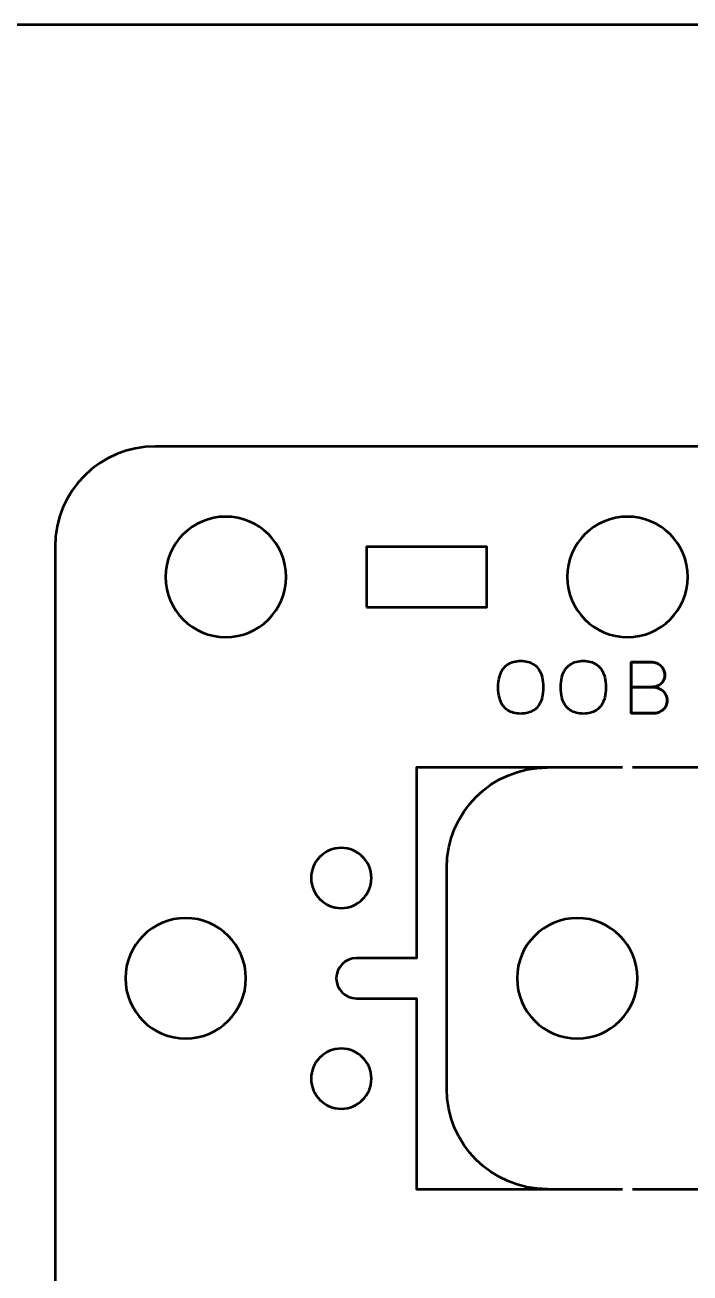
# Model space of a CAD drawing. Header units: centimetres. Extents: x -21 to 0, y -29.7 to 0.
# Drawn here: x -12.5 to -9.19, y -6.22 to 0 of the extents above; entities that cross this region are included whole.
import ezdxf

# ---------------------------------------------------------------- set-up
doc = ezdxf.new("R2010")
doc.units = ezdxf.units.CM
doc.header["$MEASUREMENT"] = 0
doc.layers.add('Layer 1', color=7, linetype='Continuous')

msp = doc.modelspace()

# ---------------------------------------------------------------- linework, layer by layer
at = {"layer": 'Layer 1', "color": 22, "lineweight": 53}
msp.add_open_spline([(-21.00003, -29.19995), (-21.00003, -29.19995), (-21.00003, -0.49992), (-21.00003, -0.49992), (-21.00003, -0.49992), (-21.00003, -0.22295), (-20.77694, 0.00004), (-20.49994, 0.00004), (-20.49994, 0.00004), (-20.49994, 0.00004), (-0.50008, 0.00004), (-0.50008, 0.00004), (-0.50008, 0.00004), (-0.22294, 0.00004), (0.00002, -0.22295), (0.00002, -0.49992), (0.00002, -0.49992), (0.00002, -0.49992), (0.00002, -29.19995), (0.00002, -29.19995), (0.00002, -29.19995), (0.00002, -29.47695), (-0.22294, -29.70004), (-0.50008, -29.70004), (-0.50008, -29.70004), (-0.50008, -29.70004), (-20.49994, -29.70004), (-20.49994, -29.70004), (-20.49994, -29.70004), (-20.77694, -29.70004), (-21.00003, -29.47695), (-21.00003, -29.19995)], degree=3, knots=[0, 0, 0, 0, 0.125, 0.125, 0.125, 0.125, 0.25, 0.25, 0.25, 0.25, 0.375, 0.375, 0.375, 0.375, 0.5, 0.5, 0.5, 0.5, 0.625, 0.625, 0.625, 0.625, 0.75, 0.75, 0.75, 0.75, 0.875, 0.875, 0.875, 0.875, 1, 1, 1, 1], dxfattribs=at)
at = {"layer": 'Layer 1', "color": 2, "lineweight": 53}
msp.add_open_spline([(-5.1501, -2.09998), (-4.8731, -2.09998), (-4.65, -2.32307), (-4.65, -2.60007), (-4.65, -2.60007), (-4.65, -2.60007), (-4.65, -6.89993), (-4.65, -6.89993), (-4.65, -6.89993), (-4.65, -7.17706), (-4.8731, -7.40002), (-5.1501, -7.40002), (-5.1501, -7.40002), (-7.91669, -7.40002), (-9.08331, -7.40002), (-11.8499, -7.40002), (-11.8499, -7.40002), (-12.1269, -7.40002), (-12.35, -7.17693), (-12.35, -6.89993), (-12.35, -6.89993), (-12.35, -6.89993), (-12.35, -2.60007), (-12.35, -2.60007), (-12.35, -2.60007), (-12.35, -2.32294), (-12.1269, -2.09998), (-11.8499, -2.09998), (-11.8499, -2.09998), (-9.08331, -2.09998), (-7.91669, -2.09998), (-5.1501, -2.09998)], degree=3, knots=[0, 0, 0, 0, 0.125, 0.125, 0.125, 0.125, 0.25, 0.25, 0.25, 0.25, 0.375, 0.375, 0.375, 0.375, 0.5, 0.5, 0.5, 0.5, 0.625, 0.625, 0.625, 0.625, 0.75, 0.75, 0.75, 0.75, 0.875, 0.875, 0.875, 0.875, 1, 1, 1, 1], dxfattribs=at)
at = {"layer": 'Layer 1', "lineweight": 53}
for points in [[(-11.49997, -2.45001), (-11.3342, -2.45001), (-11.19997, -2.58433), (-11.19997, -2.75), (-11.19997, -2.75), (-11.19997, -2.91563), (-11.3342, -3.05), (-11.49997, -3.05), (-11.49997, -3.05), (-11.66563, -3.05), (-11.79997, -2.91563), (-11.79997, -2.75), (-11.79997, -2.75), (-11.79997, -2.58433), (-11.66563, -2.45001), (-11.49997, -2.45001)], [(-9.49991, -2.45001), (-9.33428, -2.45001), (-9.1999, -2.58433), (-9.1999, -2.75), (-9.1999, -2.75), (-9.1999, -2.91563), (-9.33428, -3.05), (-9.49991, -3.05), (-9.49991, -3.05), (-9.66568, -3.05), (-9.79991, -2.91563), (-9.79991, -2.75), (-9.79991, -2.75), (-9.79991, -2.58433), (-9.66568, -2.45001), (-9.49991, -2.45001)], [(-10.79995, -2.90007), (-10.79995, -2.90007), (-10.79995, -2.60007), (-10.79995, -2.60007), (-10.79995, -2.60007), (-10.79995, -2.60007), (-10.19996, -2.60007), (-10.19996, -2.60007), (-10.19996, -2.60007), (-10.19996, -2.60007), (-10.19996, -2.90007), (-10.19996, -2.90007), (-10.19996, -2.90007), (-10.19996, -2.90007), (-10.79995, -2.90007), (-10.79995, -2.90007)], [(-11.69997, -4.45001), (-11.5342, -4.45001), (-11.39997, -4.58433), (-11.39997, -4.75), (-11.39997, -4.75), (-11.39997, -4.91563), (-11.5342, -5.05), (-11.69997, -5.05), (-11.69997, -5.05), (-11.86563, -5.05), (-11.99997, -4.91563), (-11.99997, -4.75), (-11.99997, -4.75), (-11.99997, -4.58433), (-11.86563, -4.45001), (-11.69997, -4.45001)]]:
    msp.add_open_spline(points, degree=3, knots=[0, 0, 0, 0, 0.25, 0.25, 0.25, 0.25, 0.5, 0.5, 0.5, 0.5, 0.75, 0.75, 0.75, 0.75, 1, 1, 1, 1], dxfattribs=at)
at = {"layer": 'Layer 1', "color": 30, "lineweight": 53}
for points, knots in [([(-10.03142, -3.4316), (-10.01901, -3.43166), (-10.00725, -3.43019), (-9.99602, -3.4273), (-9.99602, -3.4273), (-9.98485, -3.42436), (-9.97462, -3.41978), (-9.96527, -3.41343), (-9.96527, -3.41343), (-9.95592, -3.40714), (-9.94781, -3.39885), (-9.94093, -3.38862), (-9.94093, -3.38862), (-9.93405, -3.37839), (-9.92876, -3.36598), (-9.92499, -3.3514), (-9.92499, -3.3514), (-9.92117, -3.33682), (-9.91929, -3.31982), (-9.91923, -3.30036), (-9.91923, -3.30036), (-9.91929, -3.2809), (-9.92117, -3.26391), (-9.92499, -3.24927), (-9.92499, -3.24927), (-9.92876, -3.23463), (-9.93405, -3.22216), (-9.94093, -3.21187), (-9.94093, -3.21187), (-9.94781, -3.20158), (-9.95592, -3.19323), (-9.96527, -3.18683), (-9.96527, -3.18683), (-9.97462, -3.18042), (-9.98485, -3.17577), (-9.99602, -3.17277), (-9.99602, -3.17277), (-10.00725, -3.16983), (-10.01901, -3.16836), (-10.03142, -3.16842), (-10.03142, -3.16842), (-10.04382, -3.16836), (-10.05558, -3.16983), (-10.06681, -3.17277), (-10.06681, -3.17277), (-10.07798, -3.17577), (-10.08821, -3.18042), (-10.09756, -3.18683), (-10.09756, -3.18683), (-10.10691, -3.19323), (-10.11502, -3.20158), (-10.1219, -3.21187), (-10.1219, -3.21187), (-10.12878, -3.22216), (-10.13407, -3.23463), (-10.13784, -3.24927), (-10.13784, -3.24927), (-10.14166, -3.26391), (-10.14354, -3.2809), (-10.1436, -3.30036), (-10.1436, -3.30036), (-10.14354, -3.31982), (-10.14166, -3.33682), (-10.13784, -3.3514), (-10.13784, -3.3514), (-10.13407, -3.36598), (-10.12878, -3.37839), (-10.1219, -3.38862), (-10.1219, -3.38862), (-10.11502, -3.39885), (-10.10691, -3.40714), (-10.09756, -3.41343), (-10.09756, -3.41343), (-10.08821, -3.41978), (-10.07798, -3.42436), (-10.06681, -3.4273), (-10.06681, -3.4273), (-10.05558, -3.43019), (-10.04382, -3.43166), (-10.03142, -3.4316)], [0, 0, 0, 0, 0.05, 0.05, 0.05, 0.05, 0.1, 0.1, 0.1, 0.1, 0.15, 0.15, 0.15, 0.15, 0.2, 0.2, 0.2, 0.2, 0.25, 0.25, 0.25, 0.25, 0.3, 0.3, 0.3, 0.3, 0.35, 0.35, 0.35, 0.35, 0.4, 0.4, 0.4, 0.4, 0.45, 0.45, 0.45, 0.45, 0.5, 0.5, 0.5, 0.5, 0.55, 0.55, 0.55, 0.55, 0.6, 0.6, 0.6, 0.6, 0.65, 0.65, 0.65, 0.65, 0.7, 0.7, 0.7, 0.7, 0.75, 0.75, 0.75, 0.75, 0.8, 0.8, 0.8, 0.8, 0.85, 0.85, 0.85, 0.85, 0.9, 0.9, 0.9, 0.9, 0.95, 0.95, 0.95, 0.95, 1, 1, 1, 1]), ([(-10.03142, -3.4316), (-10.01901, -3.43166), (-10.00725, -3.43019), (-9.99602, -3.4273), (-9.99602, -3.4273), (-9.98485, -3.42436), (-9.97462, -3.41978), (-9.96527, -3.41343), (-9.96527, -3.41343), (-9.95592, -3.40714), (-9.94781, -3.39885), (-9.94093, -3.38862), (-9.94093, -3.38862), (-9.93405, -3.37839), (-9.92876, -3.36598), (-9.92499, -3.3514), (-9.92499, -3.3514), (-9.92117, -3.33682), (-9.91929, -3.31982), (-9.91923, -3.30036), (-9.91923, -3.30036), (-9.91929, -3.2809), (-9.92117, -3.26391), (-9.92499, -3.24927), (-9.92499, -3.24927), (-9.92876, -3.23463), (-9.93405, -3.22216), (-9.94093, -3.21187), (-9.94093, -3.21187), (-9.94781, -3.20158), (-9.95592, -3.19323), (-9.96527, -3.18683), (-9.96527, -3.18683), (-9.97462, -3.18042), (-9.98485, -3.17577), (-9.99602, -3.17277), (-9.99602, -3.17277), (-10.00725, -3.16983), (-10.01901, -3.16836), (-10.03142, -3.16842), (-10.03142, -3.16842), (-10.04382, -3.16836), (-10.05558, -3.16983), (-10.06681, -3.17277), (-10.06681, -3.17277), (-10.07798, -3.17577), (-10.08821, -3.18042), (-10.09756, -3.18683), (-10.09756, -3.18683), (-10.10691, -3.19323), (-10.11502, -3.20158), (-10.1219, -3.21187), (-10.1219, -3.21187), (-10.12878, -3.22216), (-10.13407, -3.23463), (-10.13784, -3.24927), (-10.13784, -3.24927), (-10.14166, -3.26391), (-10.14354, -3.2809), (-10.1436, -3.30036), (-10.1436, -3.30036), (-10.14354, -3.31982), (-10.14166, -3.33682), (-10.13784, -3.3514), (-10.13784, -3.3514), (-10.13407, -3.36598), (-10.12878, -3.37839), (-10.1219, -3.38862), (-10.1219, -3.38862), (-10.11502, -3.39885), (-10.10691, -3.40714), (-10.09756, -3.41343), (-10.09756, -3.41343), (-10.08821, -3.41978), (-10.07798, -3.42436), (-10.06681, -3.4273), (-10.06681, -3.4273), (-10.05558, -3.43019), (-10.04382, -3.43166), (-10.03142, -3.4316)], [0, 0, 0, 0, 0.05, 0.05, 0.05, 0.05, 0.1, 0.1, 0.1, 0.1, 0.15, 0.15, 0.15, 0.15, 0.2, 0.2, 0.2, 0.2, 0.25, 0.25, 0.25, 0.25, 0.3, 0.3, 0.3, 0.3, 0.35, 0.35, 0.35, 0.35, 0.4, 0.4, 0.4, 0.4, 0.45, 0.45, 0.45, 0.45, 0.5, 0.5, 0.5, 0.5, 0.55, 0.55, 0.55, 0.55, 0.6, 0.6, 0.6, 0.6, 0.65, 0.65, 0.65, 0.65, 0.7, 0.7, 0.7, 0.7, 0.75, 0.75, 0.75, 0.75, 0.8, 0.8, 0.8, 0.8, 0.85, 0.85, 0.85, 0.85, 0.9, 0.9, 0.9, 0.9, 0.95, 0.95, 0.95, 0.95, 1, 1, 1, 1]), ([(-9.71992, -3.4316), (-9.70751, -3.43166), (-9.69575, -3.43019), (-9.68452, -3.4273), (-9.68452, -3.4273), (-9.67335, -3.42436), (-9.66312, -3.41978), (-9.65377, -3.41343), (-9.65377, -3.41343), (-9.64442, -3.40714), (-9.63631, -3.39885), (-9.62943, -3.38862), (-9.62943, -3.38862), (-9.62255, -3.37839), (-9.61726, -3.36598), (-9.61349, -3.3514), (-9.61349, -3.3514), (-9.60967, -3.33682), (-9.60779, -3.31982), (-9.60773, -3.30036), (-9.60773, -3.30036), (-9.60779, -3.2809), (-9.60967, -3.26391), (-9.61349, -3.24927), (-9.61349, -3.24927), (-9.61726, -3.23463), (-9.62255, -3.22216), (-9.62943, -3.21187), (-9.62943, -3.21187), (-9.63631, -3.20158), (-9.64442, -3.19323), (-9.65377, -3.18683), (-9.65377, -3.18683), (-9.66312, -3.18042), (-9.67335, -3.17577), (-9.68452, -3.17277), (-9.68452, -3.17277), (-9.69575, -3.16983), (-9.70751, -3.16836), (-9.71992, -3.16842), (-9.71992, -3.16842), (-9.73232, -3.16836), (-9.74408, -3.16983), (-9.75531, -3.17277), (-9.75531, -3.17277), (-9.76648, -3.17577), (-9.77671, -3.18042), (-9.78606, -3.18683), (-9.78606, -3.18683), (-9.79541, -3.19323), (-9.80352, -3.20158), (-9.8104, -3.21187), (-9.8104, -3.21187), (-9.81728, -3.22216), (-9.82257, -3.23463), (-9.82634, -3.24927), (-9.82634, -3.24927), (-9.83016, -3.26391), (-9.83204, -3.2809), (-9.8321, -3.30036), (-9.8321, -3.30036), (-9.83204, -3.31982), (-9.83016, -3.33682), (-9.82634, -3.3514), (-9.82634, -3.3514), (-9.82257, -3.36598), (-9.81728, -3.37839), (-9.8104, -3.38862), (-9.8104, -3.38862), (-9.80352, -3.39885), (-9.79541, -3.40714), (-9.78606, -3.41343), (-9.78606, -3.41343), (-9.77671, -3.41978), (-9.76648, -3.42436), (-9.75531, -3.4273), (-9.75531, -3.4273), (-9.74408, -3.43019), (-9.73232, -3.43166), (-9.71992, -3.4316)], [0, 0, 0, 0, 0.05, 0.05, 0.05, 0.05, 0.1, 0.1, 0.1, 0.1, 0.15, 0.15, 0.15, 0.15, 0.2, 0.2, 0.2, 0.2, 0.25, 0.25, 0.25, 0.25, 0.3, 0.3, 0.3, 0.3, 0.35, 0.35, 0.35, 0.35, 0.4, 0.4, 0.4, 0.4, 0.45, 0.45, 0.45, 0.45, 0.5, 0.5, 0.5, 0.5, 0.55, 0.55, 0.55, 0.55, 0.6, 0.6, 0.6, 0.6, 0.65, 0.65, 0.65, 0.65, 0.7, 0.7, 0.7, 0.7, 0.75, 0.75, 0.75, 0.75, 0.8, 0.8, 0.8, 0.8, 0.85, 0.85, 0.85, 0.85, 0.9, 0.9, 0.9, 0.9, 0.95, 0.95, 0.95, 0.95, 1, 1, 1, 1]), ([(-9.71992, -3.4316), (-9.70751, -3.43166), (-9.69575, -3.43019), (-9.68452, -3.4273), (-9.68452, -3.4273), (-9.67335, -3.42436), (-9.66312, -3.41978), (-9.65377, -3.41343), (-9.65377, -3.41343), (-9.64442, -3.40714), (-9.63631, -3.39885), (-9.62943, -3.38862), (-9.62943, -3.38862), (-9.62255, -3.37839), (-9.61726, -3.36598), (-9.61349, -3.3514), (-9.61349, -3.3514), (-9.60967, -3.33682), (-9.60779, -3.31982), (-9.60773, -3.30036), (-9.60773, -3.30036), (-9.60779, -3.2809), (-9.60967, -3.26391), (-9.61349, -3.24927), (-9.61349, -3.24927), (-9.61726, -3.23463), (-9.62255, -3.22216), (-9.62943, -3.21187), (-9.62943, -3.21187), (-9.63631, -3.20158), (-9.64442, -3.19323), (-9.65377, -3.18683), (-9.65377, -3.18683), (-9.66312, -3.18042), (-9.67335, -3.17577), (-9.68452, -3.17277), (-9.68452, -3.17277), (-9.69575, -3.16983), (-9.70751, -3.16836), (-9.71992, -3.16842), (-9.71992, -3.16842), (-9.73232, -3.16836), (-9.74408, -3.16983), (-9.75531, -3.17277), (-9.75531, -3.17277), (-9.76648, -3.17577), (-9.77671, -3.18042), (-9.78606, -3.18683), (-9.78606, -3.18683), (-9.79541, -3.19323), (-9.80352, -3.20158), (-9.8104, -3.21187), (-9.8104, -3.21187), (-9.81728, -3.22216), (-9.82257, -3.23463), (-9.82634, -3.24927), (-9.82634, -3.24927), (-9.83016, -3.26391), (-9.83204, -3.2809), (-9.8321, -3.30036), (-9.8321, -3.30036), (-9.83204, -3.31982), (-9.83016, -3.33682), (-9.82634, -3.3514), (-9.82634, -3.3514), (-9.82257, -3.36598), (-9.81728, -3.37839), (-9.8104, -3.38862), (-9.8104, -3.38862), (-9.80352, -3.39885), (-9.79541, -3.40714), (-9.78606, -3.41343), (-9.78606, -3.41343), (-9.77671, -3.41978), (-9.76648, -3.42436), (-9.75531, -3.4273), (-9.75531, -3.4273), (-9.74408, -3.43019), (-9.73232, -3.43166), (-9.71992, -3.4316)], [0, 0, 0, 0, 0.05, 0.05, 0.05, 0.05, 0.1, 0.1, 0.1, 0.1, 0.15, 0.15, 0.15, 0.15, 0.2, 0.2, 0.2, 0.2, 0.25, 0.25, 0.25, 0.25, 0.3, 0.3, 0.3, 0.3, 0.35, 0.35, 0.35, 0.35, 0.4, 0.4, 0.4, 0.4, 0.45, 0.45, 0.45, 0.45, 0.5, 0.5, 0.5, 0.5, 0.55, 0.55, 0.55, 0.55, 0.6, 0.6, 0.6, 0.6, 0.65, 0.65, 0.65, 0.65, 0.7, 0.7, 0.7, 0.7, 0.75, 0.75, 0.75, 0.75, 0.8, 0.8, 0.8, 0.8, 0.85, 0.85, 0.85, 0.85, 0.9, 0.9, 0.9, 0.9, 0.95, 0.95, 0.95, 0.95, 1, 1, 1, 1]), ([(-9.4825, -3.2986), (-9.4825, -3.2986), (-9.38478, -3.2986), (-9.38478, -3.2986), (-9.38478, -3.2986), (-9.37208, -3.29854), (-9.36126, -3.29678), (-9.35215, -3.29331), (-9.35215, -3.29331), (-9.34309, -3.2899), (-9.33574, -3.28525), (-9.33004, -3.27943), (-9.33004, -3.27943), (-9.32434, -3.27361), (-9.32022, -3.26702), (-9.31763, -3.25973), (-9.31763, -3.25973), (-9.31511, -3.2525), (-9.31393, -3.24498), (-9.31422, -3.23721), (-9.31422, -3.23721), (-9.31458, -3.22945), (-9.31622, -3.22193), (-9.31916, -3.21458), (-9.31916, -3.21458), (-9.32204, -3.20723), (-9.32639, -3.20058), (-9.3321, -3.19465), (-9.3321, -3.19465), (-9.3378, -3.18871), (-9.34492, -3.184), (-9.35356, -3.18053), (-9.35356, -3.18053), (-9.3622, -3.17701), (-9.37237, -3.17518), (-9.38407, -3.17513), (-9.38407, -3.17513), (-9.38407, -3.17513), (-9.4825, -3.17513), (-9.4825, -3.17513), (-9.4825, -3.17513), (-9.4825, -3.17513), (-9.4825, -3.42948), (-9.4825, -3.42948), (-9.4825, -3.42948), (-9.4825, -3.42948), (-9.3742, -3.42948), (-9.3742, -3.42948), (-9.3742, -3.42948), (-9.36408, -3.42948), (-9.35468, -3.42801), (-9.34597, -3.42513), (-9.34597, -3.42513), (-9.33727, -3.42219), (-9.32969, -3.41801), (-9.3231, -3.41243), (-9.3231, -3.41243), (-9.31658, -3.4069), (-9.31146, -3.4002), (-9.30781, -3.39226), (-9.30781, -3.39226), (-9.30417, -3.38432), (-9.30229, -3.37533), (-9.30223, -3.36527), (-9.30223, -3.36527), (-9.30246, -3.35516), (-9.30458, -3.34605), (-9.30864, -3.33787), (-9.30864, -3.33787), (-9.31269, -3.3297), (-9.31834, -3.32271), (-9.32563, -3.31683), (-9.32563, -3.31683), (-9.33292, -3.311), (-9.34162, -3.30648), (-9.35162, -3.30336), (-9.35162, -3.30336), (-9.36161, -3.30024), (-9.37267, -3.29866), (-9.38478, -3.2986), (-9.38478, -3.2986), (-9.37267, -3.29866), (-9.36161, -3.30024), (-9.35162, -3.30336), (-9.35162, -3.30336), (-9.34162, -3.30648), (-9.33292, -3.311), (-9.32563, -3.31683), (-9.32563, -3.31683), (-9.31834, -3.32271), (-9.31269, -3.3297), (-9.30864, -3.33787), (-9.30864, -3.33787), (-9.30458, -3.34605), (-9.30246, -3.35516), (-9.30223, -3.36527), (-9.30223, -3.36527), (-9.30229, -3.37533), (-9.30417, -3.38432), (-9.30781, -3.39226), (-9.30781, -3.39226), (-9.31146, -3.4002), (-9.31658, -3.4069), (-9.3231, -3.41243), (-9.3231, -3.41243), (-9.32969, -3.41801), (-9.33727, -3.42219), (-9.34597, -3.42513), (-9.34597, -3.42513), (-9.35468, -3.42801), (-9.36408, -3.42948), (-9.3742, -3.42948), (-9.3742, -3.42948), (-9.3742, -3.42948), (-9.4825, -3.42948), (-9.4825, -3.42948), (-9.4825, -3.42948), (-9.4825, -3.42948), (-9.4825, -3.17513), (-9.4825, -3.17513), (-9.4825, -3.17513), (-9.4825, -3.17513), (-9.38407, -3.17513), (-9.38407, -3.17513), (-9.38407, -3.17513), (-9.37237, -3.17518), (-9.3622, -3.17701), (-9.35356, -3.18053), (-9.35356, -3.18053), (-9.34492, -3.184), (-9.3378, -3.18871), (-9.3321, -3.19465), (-9.3321, -3.19465), (-9.32639, -3.20058), (-9.32204, -3.20723), (-9.31916, -3.21458), (-9.31916, -3.21458), (-9.31622, -3.22193), (-9.31458, -3.22945), (-9.31422, -3.23721), (-9.31422, -3.23721), (-9.31393, -3.24498), (-9.31511, -3.2525), (-9.31763, -3.25973), (-9.31763, -3.25973), (-9.32022, -3.26702), (-9.32434, -3.27361), (-9.33004, -3.27943), (-9.33004, -3.27943), (-9.33574, -3.28525), (-9.34309, -3.2899), (-9.35215, -3.29331), (-9.35215, -3.29331), (-9.36126, -3.29678), (-9.37208, -3.29854), (-9.38478, -3.2986), (-9.38478, -3.2986), (-9.38478, -3.2986), (-9.4825, -3.2986), (-9.4825, -3.2986)], [0, 0, 0, 0, 0.025, 0.025, 0.025, 0.025, 0.05, 0.05, 0.05, 0.05, 0.075, 0.075, 0.075, 0.075, 0.1, 0.1, 0.1, 0.1, 0.125, 0.125, 0.125, 0.125, 0.15, 0.15, 0.15, 0.15, 0.175, 0.175, 0.175, 0.175, 0.2, 0.2, 0.2, 0.2, 0.225, 0.225, 0.225, 0.225, 0.25, 0.25, 0.25, 0.25, 0.275, 0.275, 0.275, 0.275, 0.3, 0.3, 0.3, 0.3, 0.325, 0.325, 0.325, 0.325, 0.35, 0.35, 0.35, 0.35, 0.375, 0.375, 0.375, 0.375, 0.4, 0.4, 0.4, 0.4, 0.425, 0.425, 0.425, 0.425, 0.45, 0.45, 0.45, 0.45, 0.475, 0.475, 0.475, 0.475, 0.5, 0.5, 0.5, 0.5, 0.525, 0.525, 0.525, 0.525, 0.55, 0.55, 0.55, 0.55, 0.575, 0.575, 0.575, 0.575, 0.6, 0.6, 0.6, 0.6, 0.625, 0.625, 0.625, 0.625, 0.65, 0.65, 0.65, 0.65, 0.675, 0.675, 0.675, 0.675, 0.7, 0.7, 0.7, 0.7, 0.725, 0.725, 0.725, 0.725, 0.75, 0.75, 0.75, 0.75, 0.775, 0.775, 0.775, 0.775, 0.8, 0.8, 0.8, 0.8, 0.825, 0.825, 0.825, 0.825, 0.85, 0.85, 0.85, 0.85, 0.875, 0.875, 0.875, 0.875, 0.9, 0.9, 0.9, 0.9, 0.925, 0.925, 0.925, 0.925, 0.95, 0.95, 0.95, 0.95, 0.975, 0.975, 0.975, 0.975, 1, 1, 1, 1])]:
    msp.add_open_spline(points, degree=3, knots=knots, dxfattribs=at)
at = {"layer": 'Layer 1', "color": 250, "lineweight": 53}
for points, knots in [([(-9.525, -3.70002), (-9.525, -3.70002), (-10.55, -3.7), (-10.55, -3.7), (-10.55, -3.7), (-10.55, -3.7), (-10.55, -4.65002), (-10.55, -4.65002), (-10.55, -4.65002), (-10.55, -4.65002), (-10.85005, -4.65002), (-10.85005, -4.65002), (-10.85005, -4.65002), (-10.90526, -4.65002), (-10.95005, -4.69481), (-10.95005, -4.75002), (-10.95005, -4.75002), (-10.95005, -4.80523), (-10.90526, -4.85002), (-10.85005, -4.85002), (-10.85005, -4.85002), (-10.85005, -4.85002), (-10.55, -4.85002), (-10.55, -4.85002), (-10.55, -4.85002), (-10.55, -4.85002), (-10.55, -5.79999), (-10.55, -5.79999), (-10.55, -5.79999), (-10.55, -5.79999), (-9.525, -5.8), (-9.525, -5.8)], [0, 0, 0, 0, 0.125, 0.125, 0.125, 0.125, 0.25, 0.25, 0.25, 0.25, 0.375, 0.375, 0.375, 0.375, 0.5, 0.5, 0.5, 0.5, 0.625, 0.625, 0.625, 0.625, 0.75, 0.75, 0.75, 0.75, 0.875, 0.875, 0.875, 0.875, 1, 1, 1, 1]), ([(-9.8999, -5.80002), (-10.1769, -5.80002), (-10.4, -5.57693), (-10.4, -5.29993), (-10.4, -5.29993), (-10.4, -5.29993), (-10.4, -4.20007), (-10.4, -4.20007), (-10.4, -4.20007), (-10.4, -3.92294), (-10.1769, -3.69998), (-9.8999, -3.69998)], [0, 0, 0, 0, 0.3333333, 0.3333333, 0.3333333, 0.3333333, 0.6666667, 0.6666667, 0.6666667, 0.6666667, 1, 1, 1, 1]), ([(-10.92505, -4.10002), (-10.84243, -4.10002), (-10.77505, -4.16741), (-10.77505, -4.25003), (-10.77505, -4.25003), (-10.77505, -4.33263), (-10.84243, -4.40002), (-10.92505, -4.40002), (-10.92505, -4.40002), (-11.00767, -4.40002), (-11.07505, -4.33263), (-11.07505, -4.25003), (-11.07505, -4.25003), (-11.07505, -4.16741), (-11.00767, -4.10002), (-10.92505, -4.10002)], [0, 0, 0, 0, 0.25, 0.25, 0.25, 0.25, 0.5, 0.5, 0.5, 0.5, 0.75, 0.75, 0.75, 0.75, 1, 1, 1, 1]), ([(-9.74997, -4.45001), (-9.5842, -4.45001), (-9.44997, -4.58433), (-9.44997, -4.75), (-9.44997, -4.75), (-9.44997, -4.91563), (-9.5842, -5.05), (-9.74997, -5.05), (-9.74997, -5.05), (-9.91563, -5.05), (-10.04997, -4.91563), (-10.04997, -4.75), (-10.04997, -4.75), (-10.04997, -4.58433), (-9.91563, -4.45001), (-9.74997, -4.45001)], [0, 0, 0, 0, 0.25, 0.25, 0.25, 0.25, 0.5, 0.5, 0.5, 0.5, 0.75, 0.75, 0.75, 0.75, 1, 1, 1, 1]), ([(-10.92505, -5.10002), (-10.84243, -5.10002), (-10.77505, -5.16741), (-10.77505, -5.25002), (-10.77505, -5.25002), (-10.77505, -5.33263), (-10.84243, -5.40002), (-10.92505, -5.40002), (-10.92505, -5.40002), (-11.00767, -5.40002), (-11.07505, -5.33263), (-11.07505, -5.25002), (-11.07505, -5.25002), (-11.07505, -5.16741), (-11.00767, -5.10002), (-10.92505, -5.10002)], [0, 0, 0, 0, 0.25, 0.25, 0.25, 0.25, 0.5, 0.5, 0.5, 0.5, 0.75, 0.75, 0.75, 0.75, 1, 1, 1, 1])]:
    msp.add_open_spline(points, degree=3, knots=knots, dxfattribs=at)
for points in [[(-7.525, -3.70002), (-7.525, -3.70002), (-9.475, -3.70002), (-9.475, -3.70002)], [(-9.475, -5.8), (-9.475, -5.8), (-7.525, -5.8), (-7.525, -5.8)]]:
    msp.add_open_spline(points, degree=3, dxfattribs=at)

doc.saveas('drawing.dxf')
